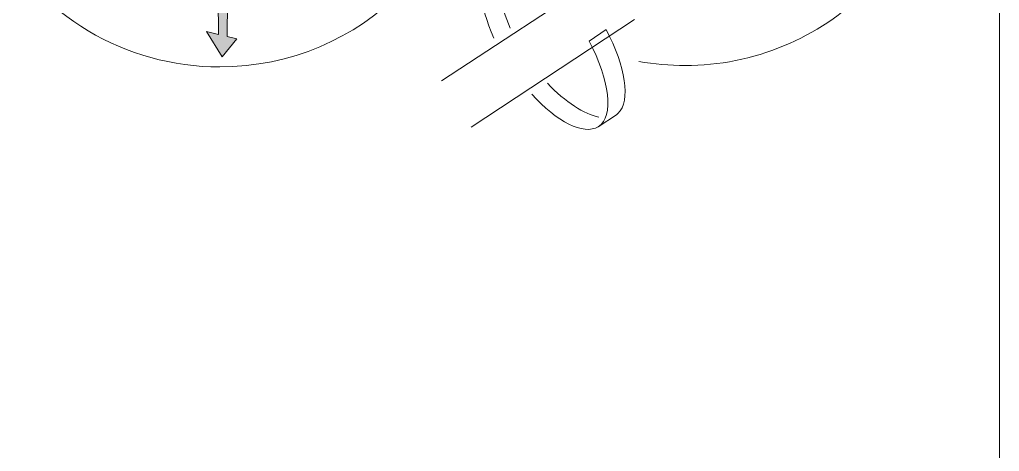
# Model space of a CAD drawing. Header units: metres. Extents: x -6.4 to 35.9, y -8.9 to 6.5.
# Drawn here: x 23.679 to 24.935, y -6.132 to -5.579 of the extents above; entities that cross this region are included whole.
import ezdxf

# ---------------------------------------------------------------- set-up
doc = ezdxf.new("R2010")
doc.units = ezdxf.units.M
doc.header["$MEASUREMENT"] = 0
for name, color, linetype, lineweight in [('PDF17_Geometry_Num_Penna__1_Num_Penna__255_Num_Penna__255_Num_Penna__255', 255, 'Continuous', 18), ('PDF17_Geometry_Num_Penna__7_Num_Penna__7_Num_Penna__7_Num_Penna__7', 7, 'Continuous', 18), ('PDF17_Solid Fills_Num_Penna__7_Num_Penna__7_Num_Penna__7_Num_Penna__7', 7, 'Continuous', 18)]:
    doc.layers.add(name, color=color, linetype=linetype, lineweight=lineweight)

msp = doc.modelspace()

# ---------------------------------------------------------------- hatches: boundary and pattern name
at = {"layer": 'PDF17_Geometry_Num_Penna__7_Num_Penna__7_Num_Penna__7_Num_Penna__7', "linetype": 'Continuous', "lineweight": 18}
msp.add_hatch(color=7, dxfattribs=at).paths.add_polyline_path([(23.919, -5.5937), (23.9388, -5.6263), (23.9578, -5.6033), (23.9453, -5.6002), (23.9456, -5.5555), (23.9336, -5.5514), (23.9344, -5.5975)])
at = {"layer": 'PDF17_Solid Fills_Num_Penna__7_Num_Penna__7_Num_Penna__7_Num_Penna__7', "linetype": 'Continuous', "lineweight": 18}
msp.add_hatch(color=7, dxfattribs=at).paths.add_polyline_path([(24.4462, -5.6988), (24.421, -5.7158), (24.4444, -5.7004)])

# ---------------------------------------------------------------- linework, layer by layer
at = {"layer": 'PDF17_Geometry_Num_Penna__1_Num_Penna__255_Num_Penna__255_Num_Penna__255', "color": 255, "linetype": 'Continuous', "lineweight": 18, "flags": 128}
for points in [[(24.4091, -5.6062), (24.431, -5.5914)], [(24.4462, -5.6988), (24.4444, -5.7004), (24.421, -5.7158)]]:
    msp.add_lwpolyline(points, dxfattribs=at)
at = {"layer": 'PDF17_Geometry_Num_Penna__1_Num_Penna__255_Num_Penna__255_Num_Penna__255', "color": 255, "linetype": 'Continuous', "lineweight": 18}
for points in [[(24.431, -5.5914), (24.4562, -5.6384), (24.4629, -5.6826), (24.4462, -5.6988)], [(24.431, -5.5914), (24.4562, -5.6384), (24.4629, -5.6826), (24.4462, -5.6988)], [(24.421, -5.7158), (24.4415, -5.7023), (24.4356, -5.6559), (24.4091, -5.6062)], [(24.421, -5.7158), (24.4415, -5.7023), (24.4356, -5.6559), (24.4091, -5.6062)]]:
    msp.add_open_spline(points, degree=3, dxfattribs=at)
at = {"layer": 'PDF17_Geometry_Num_Penna__7_Num_Penna__7_Num_Penna__7_Num_Penna__7', "color": 7, "linetype": 'Continuous', "lineweight": 18, "flags": 128}
for points in [[(24.9351, -8.6327), (22.1152, -8.6327), (22.1152, -4.6633), (24.9351, -4.6633)], [(23.919, -5.5937), (23.9388, -5.6263), (23.9578, -5.6033), (23.9453, -5.6002), (23.9456, -5.5555), (23.9336, -5.5514), (23.9344, -5.5975)]]:
    msp.add_lwpolyline(points, close=True, dxfattribs=at)
for points in [[(23.6461, -5.4668, 0.275242), (23.9358, -5.6392, 0.414207), (24.2653, -5.3097, 0.414207), (23.9358, -4.9802, 0.28095), (23.6428, -5.1589)], [(24.4729, -5.6321, 0.045081), (24.5324, -5.6374, 0.414217), (24.8619, -5.3079, 0.41422), (24.5324, -4.9784, 0.277368), (24.2414, -5.1532)]]:
    msp.add_lwpolyline(points, format="xyb", dxfattribs=at)
for points in [[(24.22, -5.657), (24.4289, -5.5198)], [(24.4675, -5.5785), (24.258, -5.7162)], [(24.4091, -5.6062), (24.431, -5.5914)], [(24.4462, -5.6988), (24.4444, -5.7004), (24.421, -5.7158)]]:
    msp.add_lwpolyline(points, dxfattribs=at)
at = {"layer": 'PDF17_Geometry_Num_Penna__7_Num_Penna__7_Num_Penna__7_Num_Penna__7', "color": 7, "linetype": 'Continuous', "lineweight": 18}
for points in [[(24.2872, -5.6023), (24.2675, -5.559), (24.2646, -5.5204), (24.2826, -5.5072)], [(24.3082, -5.5896), (24.2948, -5.559), (24.2902, -5.5303), (24.2942, -5.5114)], [(24.431, -5.5914), (24.4562, -5.6384), (24.4629, -5.6826), (24.4462, -5.6988)], [(24.421, -5.7158), (24.4415, -5.7023), (24.4356, -5.6559), (24.4091, -5.6062)], [(24.3559, -5.6601), (24.3786, -5.6843), (24.4029, -5.6998), (24.4218, -5.7035)], [(24.3359, -5.6742), (24.3677, -5.7094), (24.4019, -5.7271), (24.421, -5.7158)]]:
    msp.add_open_spline(points, degree=3, dxfattribs=at)

doc.saveas('drawing.dxf')
